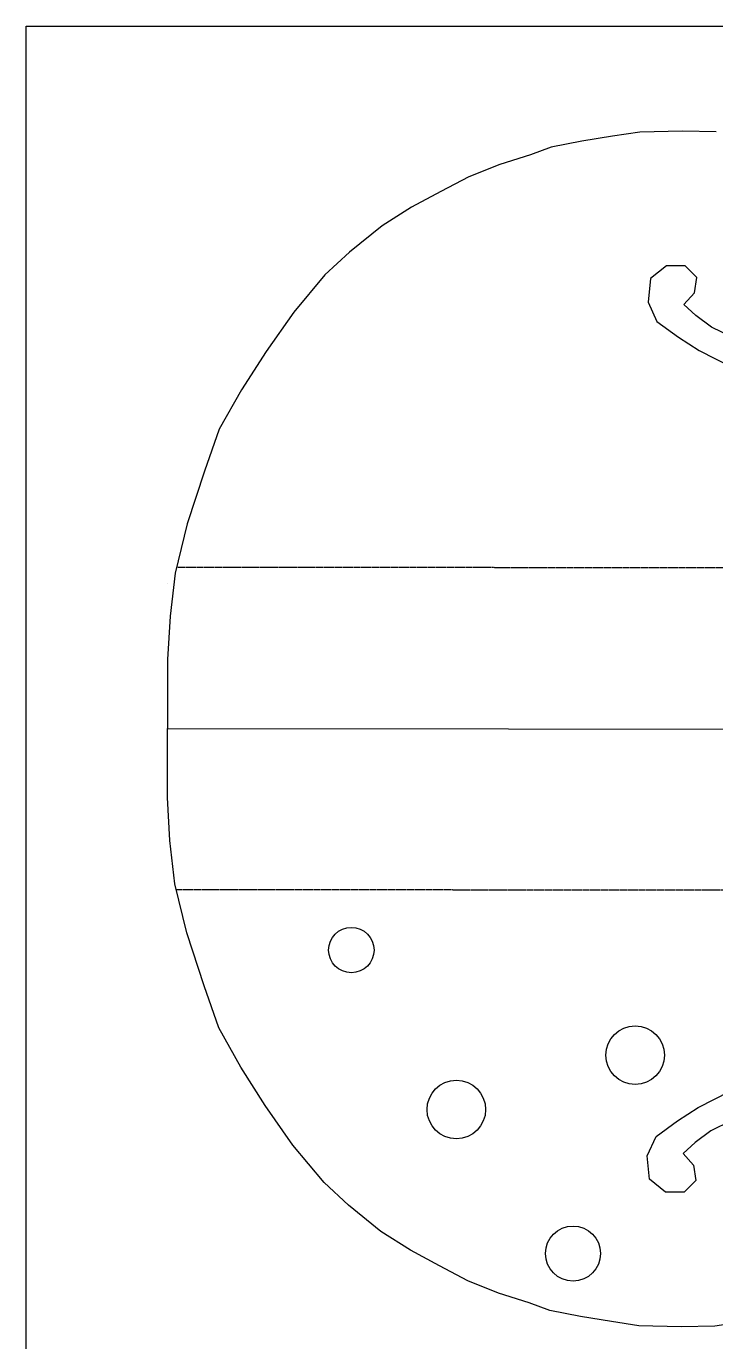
# Model space of a CAD drawing. Extents: x -330 to 789, y -284 to 512.
# Drawn here: x -329.8 to -94.3, y 63.4 to 512.4 of the extents above; entities that cross this region are included whole.
import ezdxf

# ---------------------------------------------------------------- set-up
doc = ezdxf.new("R2010")
doc.units = 0
doc.linetypes.add('HIDDEN', pattern=[0.375, 0.25, -0.125])
doc.layers.add('Body', color=7, linetype='CONTINUOUS')
doc.layers.add('BORDER', color=7, linetype='CONTINUOUS')

msp = doc.modelspace()

# ---------------------------------------------------------------- linework, layer by layer
at = {"layer": 'Body', "color": 7, "linetype": 'HIDDEN'}
for p, q in [((-278.425761, 327.845582, -2), (160.368941, 327.394725, -2)), ((-278.586995, 217.780773, -2), (159.410948, 217.330735, -2))]:
    msp.add_line(p, q, dxfattribs=at)
at = {"layer": 'Body', "color": 7, "linetype": 'CONTINUOUS'}
msp.add_line((-281.499638, 322.136962, -2), (-281.499638, 322.136962, -2), dxfattribs=at)
for points in [[(-94.122371, 476.383046, -2), (-105.610885, 476.603979, -2), (-120.145932, 476.324899, -2), (-129.507098, 474.913041, -2), (-140.009432, 473.232667, -2), (-150.511766, 471.1322, -2), (-157.54833, 468.61164, -2), (-168.050664, 465.250893, -2), (-178.552997, 461.04996, -2), (-188.215144, 456.00884, -2), (-198.189574, 450.719924, -2), (-208.254308, 444.351187, -2), (-219.394194, 435.377389, -2), (-227.749109, 427.641357, -2), (-238.403495, 414.886339, -2), (-247.8684, 401.396704, -2), (-256.270268, 388.3213, -2), (-263.831948, 374.878313, -2), (-268.873068, 360.595139, -2), (-274.754375, 342.531125, -2), (-278.955309, 325.727391, -2), (-280.635682, 311.024123, -2), (-281.475869, 296.320856, -2), (-281.475869, 284.138149, -2), (-281.550414, 272.719596, -2), (184.253164, 272.240987, -2)], [(-88.713581, 406.297901, -2), (-95.703621, 409.67517, -2), (-101.029367, 413.727893, -2), (-105.123064, 417.463052, -2), (-101.558725, 421.481347, -2), (-100.766649, 426.705131, -2), (-104.727026, 430.723426, -2), (-111.063629, 430.723426, -2), (-116.608157, 426.303301, -2), (-117.400233, 418.266711, -2), (-114.34373, 411.701532, -2), (-107.02083, 406.297901, -2), (-99.974574, 401.791701, -2), (-89.04644, 396.166092, -2)], [(-83.049168, 70.415266, -2), (-94.54129, 68.671414, -2), (-106.030234, 68.474091, -2), (-120.564677, 68.78304, -2), (-129.922922, 70.214132, -2), (-140.421781, 71.916084, -2), (-150.919776, 74.038128, -2), (-157.951145, 76.573143, -2), (-168.44655, 79.955465, -2), (-178.940229, 84.177972, -2), (-188.591997, 89.238937, -2), (-198.555536, 94.548338, -2), (-208.607161, 100.937745, -2), (-219.728583, 109.934416, -2), (-228.067583, 117.687601, -2), (-238.695736, 130.464486, -2), (-248.1329, 143.973543, -2), (-256.50788, 157.066185, -2), (-264.041919, 170.524683, -2), (-269.053677, 184.818186, -2), (-274.89785, 202.894248, -2), (-279.064244, 219.706579, -2), (-280.714399, 234.413269, -2), (-281.524369, 249.118232, -2), (-281.499334, 261.300913, -2), (-281.550414, 272.719596, -2), (184.253164, 272.240987, -2)], [(-88.988488, 138.745297, -2), (-95.985454, 135.382399, -2), (-101.319516, 131.340629, -2), (-105.420881, 127.61389, -2), (-101.864806, 123.588279, -2), (-101.083468, 118.362879, -2), (-105.052094, 114.352731, -2), (-111.388683, 114.365752, -2), (-116.924116, 118.797262, -2), (-117.699675, 126.835462, -2), (-114.629687, 133.394347, -2), (-107.295699, 138.782918, -2), (-100.240197, 143.274628, -2), (-89.300526, 148.877768, -2)]]:
    msp.add_polyline3d(points, dxfattribs=at)
for centre, radius in [((-218.736121, 197.057062, -2), 7.74477), ((-121.776275, 161.195199, -2), 10.000007), ((-182.87426, 142.600162, -2), 9.999997), ((-143.027747, 93.45613, -2), 9.391913)]:
    msp.add_circle(centre, radius, dxfattribs=at)
at = {"layer": 'BORDER', "color": 7, "linetype": 'CONTINUOUS'}
msp.add_polyline3d([(-329.751279, 512.449514, -2), (789.082544, 512.449514, -2), (789.082544, -283.904317, -2), (-329.751279, -283.904317, -2), (-329.751279, 512.449514, -2), (-329.751279, 512.449514, -2)], close=True, dxfattribs=at)

doc.saveas('drawing.dxf')
